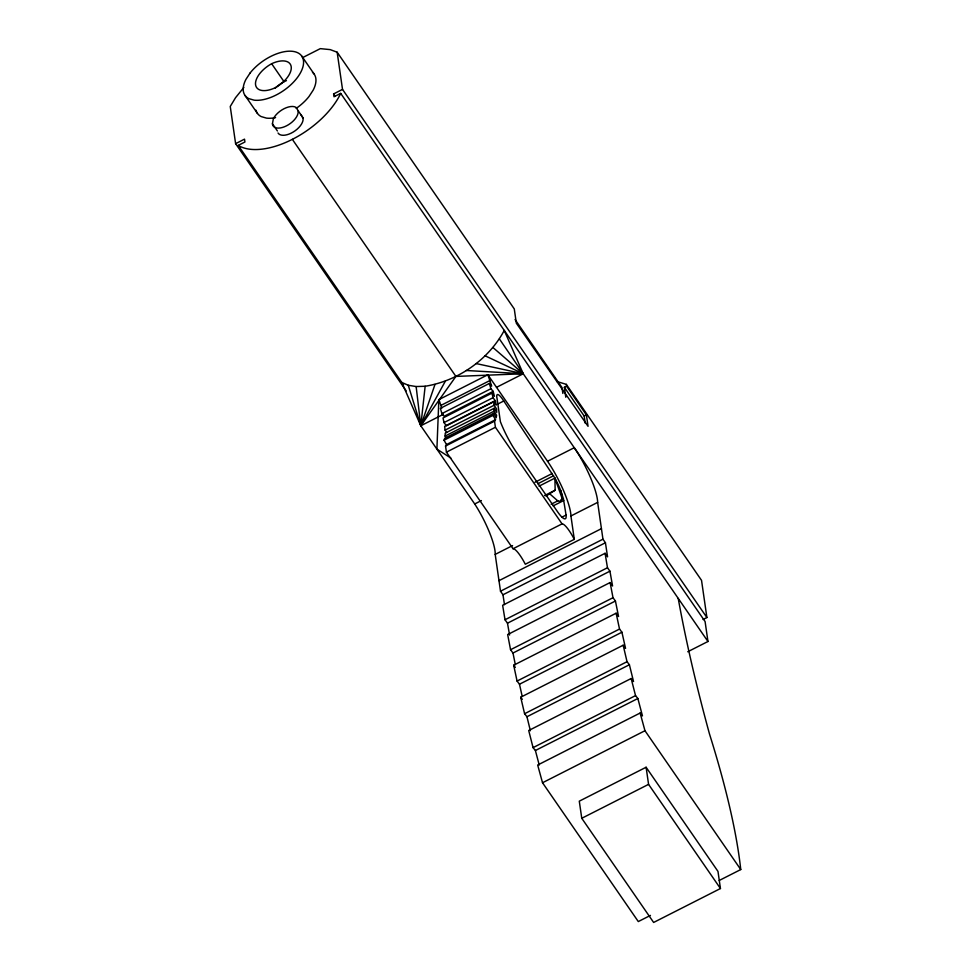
<?xml version="1.0" encoding="UTF-8"?>
<svg xmlns="http://www.w3.org/2000/svg" width="971" height="971" viewBox="0 0 971 971"><rect width="100%" height="100%" fill="white"/><g stroke="black" fill="none" stroke-linecap="round" stroke-linejoin="round"><path stroke-width="1.46" d="M446.357 438.103L445.094 436.064L445.228 433.127L494.227 408.257L496.739 412.347L496.582 408.961L494.093 405.259L493.656 401.448L444.657 426.318L445.094 430.129L446.757 432.605M504.471 604.63L502.978 594.774L500.502 591.205L495.198 554.405A39.071 8.351 63.1 0 0 474.71 503.973L436.901 449.124L438.843 399.639L487.843 374.757L547.535 461.261A40.94 8.751 63.1 0 1 570.924 515.965L574.298 539.354L525.299 564.236A19.881 4.248 63.1 0 0 513.052 548.749L446.417 452.158L445.531 446.041L446.502 444.572L444.038 440.203L444.73 438.237L493.729 413.355L496.193 417.724L496.606 415.272L494.093 411.182L494.227 408.257M450.823 458.021L436.901 449.124L420.795 425.771L425.152 386.264C457.948 380.948 488.498 359.804 504.252 330.443L523.248 373.762L707.956 641.491L687.735 651.759M443.468 414.265L420.795 425.771L434.996 384.431M444.038 440.203L493.037 415.333L493.729 413.355M425.152 386.264L416.134 386.543L408.269 385.256L401.8 382.465L420.795 425.771L445.373 381.118M445.531 446.041L494.53 421.171L495.501 419.703L493.037 415.333M408.269 385.256L420.795 425.771L455.909 376.42L523.248 373.762L499.422 338.976M243.842 87.451L235.552 97.683L230.248 106.482L235.613 143.672L406.169 390.888M546.018 496.084L555.157 490.197L554.902 478.12L503.779 400.987A14.881 3.18 63.1 0 0 497.103 398.826L500.381 421.645A35.709 7.634 63.1 0 0 518.162 454.671L557.815 512.142A20.974 4.491 63.1 0 0 566.069 515.067L563.398 498.754L560.607 490.258A25.574 5.462 63.1 0 0 554.902 478.12L539.002 486.18M302.867 57.483L320.309 48.635L330.213 49.618L337.155 52.216L514.278 308.936L516.329 323.197L588.05 426.305L586.399 414.896L566.579 386.167L566.324 384.37L556.614 381.421M235.613 143.672L244.522 139.144L244.923 141.997L238.247 145.395L403.523 384.953M707.956 641.491L705.08 621.525L340.7 93.374L334.012 96.772L333.611 93.92L342.52 89.393L337.155 52.216M441.756 408.208L440.858 405.429L489.857 380.559L487.843 374.757M489.857 380.559L491.642 386.106L489.372 383.448L440.373 408.33L441.902 413.597L444.16 416.256L493.159 391.374L494.433 396.326L492.018 393.097L443.019 417.979L444.014 422.579L446.429 425.808L495.428 400.926L493.013 397.697L492.018 393.097M441.902 413.597L490.901 388.716L493.159 391.374M496.521 387.332L523.248 373.762L492.977 347.533M444.014 422.579L493.013 397.697M445.094 430.129L494.093 405.259M497.152 404.349L503.779 400.987M445.094 436.064L494.093 411.182M446.502 444.572L495.501 419.703M565.79 397.273L564.357 387.295L566.579 386.167M446.417 452.158L495.416 427.276L494.53 421.171M585.21 423.162L584.178 416.025L586.399 414.896M547.535 461.261L574.262 447.704A40.94 8.751 63.1 0 1 597.651 502.395L602.955 539.196L605.431 542.753L607.567 556.844L605.091 553.288L502.638 605.297L505.017 619.753L507.481 623.188L509.581 635.034M474.71 503.973L481.385 500.575M535.033 482.235L552.244 473.496M537.691 483.825L553.579 475.754M544.561 495.574L555.157 490.197M551.152 504.228L557.767 500.866A36.485 8.727 56.3 0 0 562.003 498.111A36.485 8.023 58.4 0 0 560.607 490.258M560.74 500.101L563.398 498.754M553.167 505.879L563.763 500.49M562.1 517.082L566.069 515.067M495.198 554.405L512.579 545.581M570.924 515.965L597.651 502.395M513.052 548.749L562.051 523.879A19.881 4.248 63.1 0 1 574.298 539.354M498.985 580.67L601.437 528.649M500.502 591.205L602.955 539.196M502.978 594.774L605.431 542.753M505.017 619.753L607.47 567.744L605.091 553.288M507.481 623.188L609.934 571.179L607.47 567.744M609.934 571.179L612.567 585.986L610.116 582.551L507.663 634.561L510.552 649.72L512.979 653.034L515.334 664.662M510.552 649.72L613.004 597.711L610.116 582.551M512.979 653.034L615.432 601.013L613.004 597.711M522.192 696.353L519.473 684.227L517.07 681.059L513.683 665.22L616.136 613.211L618.563 616.512L615.432 601.013M517.07 681.059L619.522 629.05L616.136 613.211M519.473 684.227L621.926 632.218L619.522 629.05M530.384 730.75L526.95 716.744L524.583 713.721L520.711 697.227L623.164 645.217L625.555 648.385L621.926 632.218M703.077 619.486L706.9 617.544L701.535 580.355L566.324 384.37M524.583 713.721L627.035 661.7L623.164 645.217M526.95 716.744L629.402 664.734L627.035 661.7M629.402 664.734L633.529 681.533L631.162 678.511L528.71 730.52L533.067 747.634L535.397 750.51L539.233 765.014M533.067 747.634L635.532 695.612L631.162 678.511M535.397 750.51L637.85 698.501L635.532 695.612M637.85 698.501L642.462 715.906L640.132 713.03L537.679 765.039L542.522 782.747L638.299 921.564L650.436 915.41M542.522 782.747L644.975 730.726L640.132 713.03M646.103 767.248L579.286 801.172L581.763 818.286L653.629 922.45L720.446 888.526L717.982 871.412L646.103 767.248L648.579 784.362L720.446 888.526M581.763 818.286L648.579 784.362M719.183 880.503L740.752 869.555A527.945 112.891 63.1 0 0 709.485 733.967A1103.651 236.002 63.1 0 1 678.219 598.391M466.274 370.497L523.248 373.762L485.124 355.811M476.118 363.555L523.248 373.762M549.987 494.057L557.767 500.866M300.864 114.493L303.013 117.964A14.711 7.671 -34.6 0 1 293.145 132.08A14.711 7.671 -34.6 0 1 278.034 133.003M520.711 697.227L522.301 699.338M513.683 665.22L515.31 667.429M564.357 387.295L584.178 416.025M515.067 319.508L561.991 387.514L562.852 393.461M342.52 89.393L706.9 617.544M333.611 93.92L335.323 96.408M301.702 56.027L314.094 73.99M271.649 63.722A21.605 11.264 -34.6 0 1 291.203 66.708A21.605 11.264 -34.6 0 1 275.121 87.791A21.605 11.264 -34.6 0 1 255.567 84.805A21.605 11.264 -34.6 0 1 271.649 63.722L284.042 81.685A21.605 11.264 -34.6 0 1 286.421 80.654M277.403 130.964L272.438 123.778L273.361 118.753A14.711 7.671 -34.6 0 1 284.018 108.728A14.711 7.671 -34.6 0 1 295.912 107.308L303.013 117.964M495.416 427.276L562.051 523.879M238.247 145.395A66.21 34.519 -34.6 0 0 292.344 139.351L455.909 376.42M245.056 95.486L257.449 113.437M439.11 400.028L440.858 405.429M644.975 730.726L740.752 869.555M493.656 401.448L496.145 405.15L495.428 400.926M554.902 478.12L562.003 498.111M489.372 383.448L490.901 388.716M416.134 386.543L420.795 425.771M275.315 88.058A21.605 11.264 -34.6 0 1 284.042 81.685M312.492 72.242A34.519 18 -34.6 0 1 313.196 90.121L308.996 96.53A34.519 18 -34.6 0 1 296.24 108.364M275.57 117.612A34.519 18 -34.6 0 1 266.479 118.122L261.126 116.556A34.519 18 -34.6 0 1 255.956 110.196M340.7 93.374A66.21 34.519 -34.6 0 1 292.344 139.351M298.061 110.779A14.711 7.671 -34.6 0 1 286.481 125.842A14.711 7.671 -34.6 0 1 272.438 123.778M250.154 72.934L245.954 79.343A34.519 18 -34.6 0 0 248.734 98.605L254.086 100.159A34.519 18 -34.6 0 0 296.604 78.578A34.519 18 -34.6 0 0 292.684 51.342A34.519 18 -34.6 0 0 250.154 72.934"/></g></svg>
